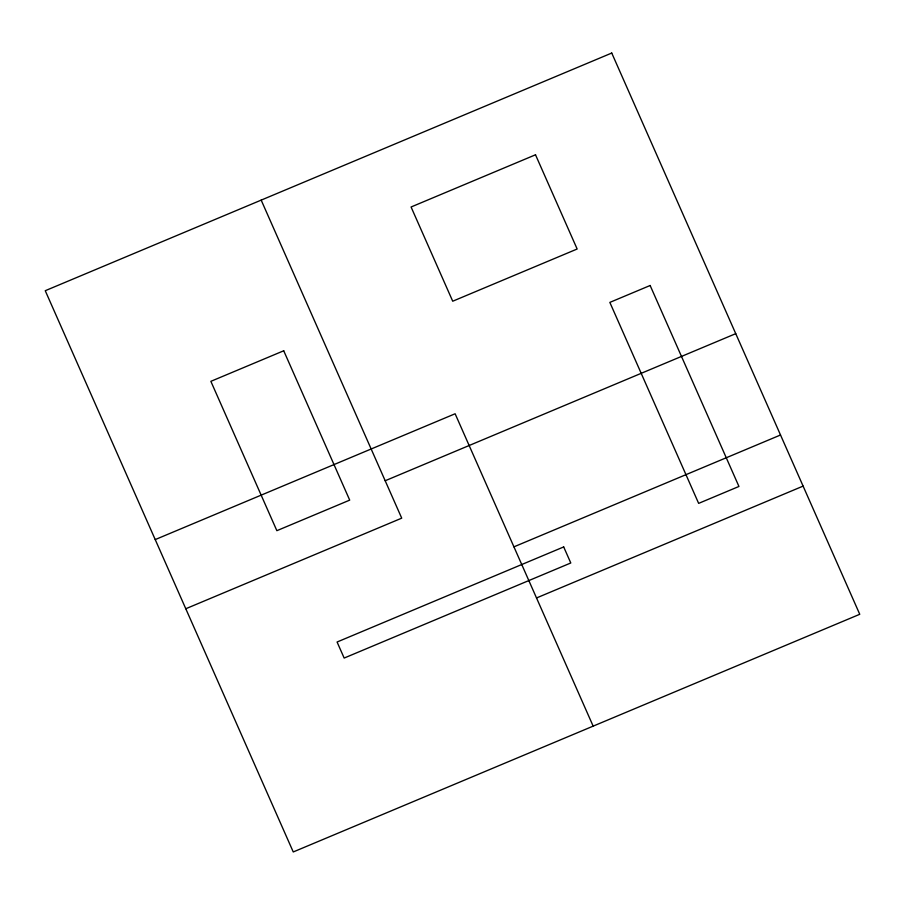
<?xml version="1.0" encoding="UTF-8"?>
<svg xmlns="http://www.w3.org/2000/svg" width="905" height="905" viewBox="0 0 905 905"><rect width="100%" height="100%" fill="white"/><g stroke="black" fill="none" stroke-linecap="round" stroke-linejoin="round"><path stroke-width="1.36" d="M155.23 539.584L455.125 413.766L593.16 726.138M385.179 480.747L735.742 333.662M185.785 608.748L401.718 518.158L261.183 200.118M513.927 546.846L780.517 435M536.518 597.956L803.108 486.109M611.746 53.044L45.25 290.709L293.254 851.956L859.75 614.291L611.746 53.044M535.511 154.789L411.074 206.996L452.715 301.218L577.152 249.011L535.511 154.789M283.718 350.778L210.865 381.333L276.862 530.681L349.703 500.126L283.718 350.778M650.141 285.494L609.846 302.394L698.649 503.372L738.944 486.46L650.141 285.494M563.691 546.937L337.079 642.018L344.16 658.059L570.784 562.978L563.691 546.937"/></g></svg>
